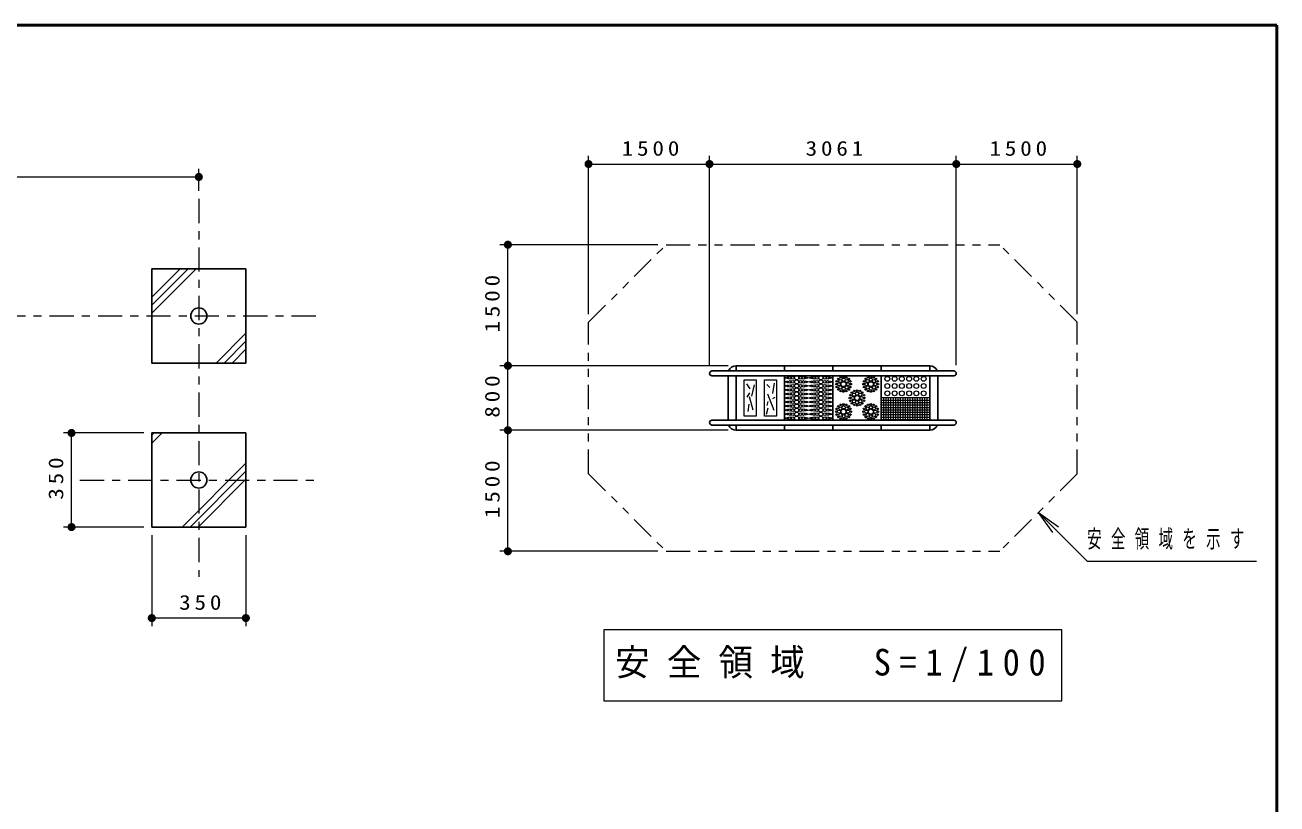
# Model space of a CAD drawing. Units: millimetres on the paper, with parts at other scales. Extents: x -385 to 0, y -54 to 267.
# Drawn here: x -155.2 to 0, y 170.5 to 267 of the extents above; entities that cross this region are included whole.
import ezdxf

# ---------------------------------------------------------------- set-up
doc = ezdxf.new("R2010")
doc.units = ezdxf.units.MM
doc.linetypes.add('USER2', pattern=[6, 3, -1, 1, -1])
doc.linetypes.add('USER3', pattern=[8, 3, -1, 1, -1, 1, -1])
doc.layers.add('LY_1', color=7, linetype='Continuous', lineweight=13)
doc.layers.add('LY_3', color=7, linetype='Continuous', lineweight=13)
doc.styles.add('ＭＳ ゴシック', font='')
doc.styles.get('ＭＳ ゴシック').set_extended_font_data('MS Gothic')

# ---------------------------------------------------------------- blocks, each defined once
blk = doc.blocks.new('filled_dot')
at = {"color": 0, "linetype": 'Continuous', "lineweight": -2, "const_width": 1.25}
blk.add_lwpolyline([(-0.625, 0, 1), (0.625, 0, 1)], format="xyb", close=True, dxfattribs=at)

msp = doc.modelspace()

# ---------------------------------------------------------------- linework, layer by layer
at = {"layer": 'LY_1'}
for p, q in [((-85.367, 231.16), (-85.367, 250.771)), ((-70.367, 224.821), (-70.367, 250.771)), ((-39.762, 224.821), (-39.762, 250.771)), ((-24.762, 231.16), (-24.762, 250.771)), ((-133.695, 246.438), (-133.695, 249.17)), ((-85.367, 249.771), (-70.367, 249.771)), ((-70.367, 249.771), (-39.762, 249.771)), ((-39.762, 249.771), (-24.762, 249.771)), ((-233.695, 248.17), (-133.695, 248.17)), ((-76.756, 239.771), (-96.367, 239.771)), ((-95.367, 224.771), (-95.367, 239.771)), ((-139.528, 231.279), (-134.035, 236.771)), ((-139.528, 232.269), (-135.025, 236.771)), ((-139.528, 233.259), (-136.015, 236.771)), ((-131.56, 225.105), (-127.862, 228.803)), ((-130.57, 225.105), (-127.862, 227.813)), ((-129.58, 225.105), (-127.862, 226.823)), ((-68.065, 224.771), (-96.367, 224.771)), ((-95.367, 216.771), (-95.367, 224.771)), ((-66.065, 223.021), (-64.565, 223.021)), ((-66.065, 218.521), (-66.065, 223.021)), ((-65.343, 221.89), (-65.745, 222.52)), ((-65.137, 221.009), (-64.797, 222.394)), ((-64.565, 223.021), (-64.565, 218.521)), ((-63.565, 218.521), (-63.565, 223.021)), ((-63.565, 223.021), (-62.065, 223.021)), ((-62.901, 222.09), (-63.245, 222.463)), ((-62.528, 221.345), (-62.327, 222.606)), ((-62.065, 223.021), (-62.065, 218.521)), ((-65.687, 220.857), (-65.372, 221.402)), ((-64.942, 219.252), (-65.429, 220.915)), ((-62.356, 219.223), (-63.13, 221.23)), ((-62.499, 220.714), (-62.241, 220.886)), ((-43.065, 220.771), (-49.065, 220.771)), ((-43.065, 220.471), (-49.065, 220.471)), ((-48.765, 218.071), (-48.765, 220.771)), ((-48.465, 218.071), (-48.465, 220.771)), ((-48.165, 218.071), (-48.165, 220.771)), ((-47.865, 218.071), (-47.865, 220.771)), ((-47.565, 218.071), (-47.565, 220.771)), ((-47.265, 218.071), (-47.265, 220.771)), ((-46.965, 218.071), (-46.965, 220.771)), ((-46.665, 218.071), (-46.665, 220.771)), ((-46.365, 218.071), (-46.365, 220.771)), ((-46.065, 218.071), (-46.065, 220.771)), ((-45.765, 218.071), (-45.765, 220.771)), ((-45.465, 218.071), (-45.465, 220.771)), ((-45.165, 218.071), (-45.165, 220.771)), ((-44.865, 218.071), (-44.865, 220.771)), ((-44.565, 218.071), (-44.565, 220.771)), ((-44.265, 218.071), (-44.265, 220.771)), ((-43.965, 218.071), (-43.965, 220.771)), ((-43.665, 218.071), (-43.665, 220.771)), ((-43.365, 218.071), (-43.365, 220.771)), ((-65.573, 219.08), (-65.458, 219.997)), ((-63.302, 218.765), (-63.101, 219.539)), ((-63.216, 219.854), (-63.073, 220.341)), ((-43.065, 220.171), (-49.065, 220.171)), ((-43.065, 219.871), (-49.065, 219.871)), ((-43.065, 219.571), (-49.065, 219.571)), ((-43.065, 219.271), (-49.065, 219.271)), ((-43.065, 218.971), (-49.065, 218.971)), ((-64.565, 218.521), (-66.065, 218.521)), ((-62.065, 218.521), (-63.565, 218.521)), ((-43.065, 218.671), (-49.065, 218.671)), ((-43.065, 218.371), (-49.065, 218.371)), ((-43.065, 218.071), (-49.065, 218.071)), ((-140.528, 216.438), (-150.478, 216.438)), ((-149.478, 204.771), (-149.478, 216.438)), ((-139.528, 215.157), (-138.247, 216.438)), ((-139.528, 216.147), (-139.237, 216.438)), ((-68.065, 216.771), (-96.367, 216.771)), ((-95.367, 201.771), (-95.367, 216.771)), ((-135.771, 204.771), (-127.862, 212.681)), ((-134.781, 204.771), (-127.862, 211.691)), ((-133.791, 204.771), (-127.862, 210.701)), ((-27.8, 204.102), (-29.568, 206.577)), ((-29.568, 206.577), (-27.093, 204.809)), ((-29.568, 206.577), (-27.447, 204.456)), ((-140.528, 204.771), (-150.478, 204.771)), ((-139.528, 203.771), (-139.528, 192.49)), ((-127.862, 203.771), (-127.862, 192.49)), ((-76.756, 201.771), (-96.367, 201.771)), ((-127.862, 193.49), (-139.528, 193.49)), ((-83.465, 192.019), (-83.465, 183.219)), ((-26.665, 192.019), (-83.465, 192.019)), ((-26.665, 183.219), (-26.665, 192.019)), ((-83.465, 183.219), (-26.665, 183.219))]:
    msp.add_line(p, q, dxfattribs=at)
at = {"layer": 'LY_1', "linetype": 'USER2'}
for p, q in [((-133.695, 245.438), (-133.695, 198.598)), ((-248.195, 230.938), (-119.195, 230.938)), ((-148.445, 210.605), (-119.195, 210.605))]:
    msp.add_line(p, q, dxfattribs=at)
at = {"layer": 'LY_1', "linetype": 'USER3'}
for p, q in [((-85.367, 230.16), (-75.756, 239.771)), ((-75.756, 239.771), (-34.374, 239.771)), ((-24.762, 230.16), (-34.374, 239.771)), ((-85.367, 211.383), (-85.367, 230.16)), ((-24.762, 211.383), (-24.762, 230.16)), ((-85.367, 211.383), (-75.756, 201.771)), ((-24.762, 211.383), (-34.374, 201.771)), ((-75.756, 201.771), (-34.374, 201.771))]:
    msp.add_line(p, q, dxfattribs=at)
at = {"layer": 'LY_1', "lineweight": 25}
for p, q in [((-127.862, 236.771), (-139.528, 236.771)), ((-139.528, 225.105), (-139.528, 236.771)), ((-127.862, 225.105), (-127.862, 236.771)), ((-127.862, 225.105), (-139.528, 225.105)), ((-70.065, 224.124), (-40.065, 224.124)), ((-67.065, 224.771), (-43.065, 224.771)), ((-67.065, 224.124), (-67.065, 224.771)), ((-61.065, 224.124), (-61.065, 224.771)), ((-55.065, 224.124), (-55.065, 224.771)), ((-49.065, 224.124), (-49.065, 224.771)), ((-43.065, 224.124), (-43.065, 224.771)), ((-70.065, 223.519), (-40.065, 223.519)), ((-68.065, 223.519), (-68.065, 218.024)), ((-67.065, 218.024), (-67.065, 223.519)), ((-61.065, 218.024), (-61.065, 223.519)), ((-55.065, 218.024), (-55.065, 223.519)), ((-49.065, 218.024), (-49.065, 223.519)), ((-43.065, 218.024), (-43.065, 223.519)), ((-42.065, 223.519), (-42.065, 218.024)), ((-70.065, 218.024), (-40.065, 218.024)), ((-70.065, 217.419), (-40.065, 217.419)), ((-67.065, 217.419), (-67.065, 216.771)), ((-61.065, 217.419), (-61.065, 216.771)), ((-55.065, 217.419), (-55.065, 216.771)), ((-49.065, 217.419), (-49.065, 216.771)), ((-43.065, 217.419), (-43.065, 216.771)), ((-127.862, 216.438), (-139.528, 216.438)), ((-139.528, 204.771), (-139.528, 216.438)), ((-127.862, 204.771), (-127.862, 216.438)), ((-67.065, 216.771), (-43.065, 216.771)), ((-127.862, 204.771), (-139.528, 204.771))]:
    msp.add_line(p, q, dxfattribs=at)
at = {"layer": 'LY_1'}
msp.add_lwpolyline([(-29.568, 206.577), (-23.538, 200.547), (-2.538, 200.547)], dxfattribs=at)
at = {"layer": 'LY_1', "lineweight": 25}
for centre in [(-133.695, 230.938), (-133.695, 210.605)]:
    msp.add_circle(centre, 1.005, dxfattribs=at)
at = {"layer": 'LY_1'}
for centre, radius in [((-60.915, 223.271), 0.05), ((-60.915, 222.771), 0.05), ((-60.915, 222.271), 0.05), ((-60.715, 223.271), 0.1), ((-60.715, 222.771), 0.1), ((-60.715, 222.271), 0.1), ((-60.415, 223.271), 0.15), ((-60.415, 222.771), 0.15), ((-60.415, 222.271), 0.15), ((-60.045, 223.271), 0.18), ((-60.045, 222.771), 0.18), ((-60.045, 222.271), 0.18), ((-59.565, 223.271), 0.25), ((-59.565, 222.771), 0.25), ((-59.565, 222.271), 0.25), ((-59.565, 221.771), 0.25), ((-59.085, 223.271), 0.18), ((-59.085, 222.771), 0.18), ((-59.085, 222.271), 0.18), ((-58.715, 223.271), 0.15), ((-58.715, 222.771), 0.15), ((-58.715, 222.271), 0.15), ((-58.415, 223.271), 0.1), ((-58.415, 222.771), 0.1), ((-58.415, 222.271), 0.1), ((-58.215, 223.271), 0.05), ((-58.215, 222.771), 0.05), ((-58.215, 222.271), 0.05), ((-57.915, 223.271), 0.05), ((-57.915, 222.771), 0.05), ((-57.915, 222.271), 0.05), ((-57.715, 223.271), 0.1), ((-57.715, 222.771), 0.1), ((-57.715, 222.271), 0.1), ((-57.415, 223.271), 0.15), ((-57.415, 222.771), 0.15), ((-57.415, 222.271), 0.15), ((-57.045, 223.271), 0.18), ((-57.045, 222.771), 0.18), ((-57.045, 222.271), 0.18), ((-56.565, 223.271), 0.25), ((-56.565, 222.771), 0.25), ((-56.565, 222.271), 0.25), ((-56.565, 221.771), 0.25), ((-56.085, 223.271), 0.18), ((-56.085, 222.771), 0.18), ((-56.085, 222.271), 0.18), ((-55.715, 223.271), 0.15), ((-55.715, 222.771), 0.15), ((-55.715, 222.271), 0.15), ((-55.415, 223.271), 0.1), ((-55.415, 222.771), 0.1), ((-55.415, 222.271), 0.1), ((-55.215, 223.271), 0.05), ((-55.215, 222.771), 0.05), ((-55.215, 222.271), 0.05), ((-54.646, 222.482), 0.1), ((-54.596, 222.832), 0.1), ((-54.596, 222.132), 0.1), ((-54.396, 223.132), 0.1), ((-54.296, 222.482), 0.2), ((-54.146, 222.882), 0.2), ((-54.146, 222.082), 0.2), ((-54.096, 223.332), 0.1), ((-53.746, 222.482), 0.3), ((-53.746, 223.032), 0.2), ((-53.746, 221.932), 0.2), ((-53.746, 223.382), 0.1), ((-53.346, 222.882), 0.2), ((-53.346, 222.082), 0.2), ((-53.396, 223.332), 0.1), ((-53.196, 222.482), 0.2), ((-53.096, 223.132), 0.1), ((-52.896, 222.832), 0.1), ((-52.896, 222.132), 0.1), ((-52.846, 222.482), 0.1), ((-51.265, 222.482), 0.1), ((-51.215, 222.832), 0.1), ((-51.215, 222.132), 0.1), ((-51.015, 223.132), 0.1), ((-50.915, 222.482), 0.2), ((-50.765, 222.882), 0.2), ((-50.765, 222.082), 0.2), ((-50.715, 223.332), 0.1), ((-50.365, 222.482), 0.3), ((-50.365, 223.032), 0.2), ((-50.365, 221.932), 0.2), ((-50.365, 223.382), 0.1), ((-49.965, 222.882), 0.2), ((-49.965, 222.082), 0.2), ((-50.015, 223.332), 0.1), ((-49.815, 222.482), 0.2), ((-49.715, 223.132), 0.1), ((-49.515, 222.832), 0.1), ((-49.515, 222.132), 0.1), ((-49.465, 222.482), 0.1), ((-48.315, 223.153), 0.3), ((-48.315, 222.253), 0.3), ((-47.415, 223.153), 0.3), ((-47.415, 222.253), 0.3), ((-46.515, 223.153), 0.3), ((-46.515, 222.253), 0.3), ((-45.615, 223.153), 0.3), ((-45.615, 222.253), 0.3), ((-44.715, 223.153), 0.3), ((-44.715, 222.253), 0.3), ((-43.815, 223.153), 0.3), ((-43.815, 222.253), 0.3), ((-60.915, 221.771), 0.05), ((-60.915, 221.271), 0.05), ((-60.915, 220.771), 0.05), ((-60.715, 221.771), 0.1), ((-60.715, 221.271), 0.1), ((-60.715, 220.771), 0.1), ((-60.415, 221.771), 0.15), ((-60.415, 221.271), 0.15), ((-60.415, 220.771), 0.15), ((-60.045, 221.771), 0.18), ((-60.045, 221.271), 0.18), ((-60.045, 220.771), 0.18), ((-60.045, 220.271), 0.18), ((-59.565, 221.271), 0.25), ((-59.565, 220.771), 0.25), ((-59.565, 220.271), 0.25), ((-59.085, 221.771), 0.18), ((-59.085, 221.271), 0.18), ((-59.085, 220.771), 0.18), ((-59.085, 220.271), 0.18), ((-58.715, 221.771), 0.15), ((-58.715, 221.271), 0.15), ((-58.715, 220.771), 0.15), ((-58.415, 221.771), 0.1), ((-58.415, 221.271), 0.1), ((-58.415, 220.771), 0.1), ((-58.215, 221.771), 0.05), ((-58.215, 221.271), 0.05), ((-58.215, 220.771), 0.05), ((-57.915, 221.771), 0.05), ((-57.915, 221.271), 0.05), ((-57.915, 220.771), 0.05), ((-57.715, 221.771), 0.1), ((-57.715, 221.271), 0.1), ((-57.715, 220.771), 0.1), ((-57.415, 221.771), 0.15), ((-57.415, 221.271), 0.15), ((-57.415, 220.771), 0.15), ((-57.045, 221.771), 0.18), ((-57.045, 221.271), 0.18), ((-57.045, 220.771), 0.18), ((-57.045, 220.271), 0.18), ((-56.565, 221.271), 0.25), ((-56.565, 220.771), 0.25), ((-56.565, 220.271), 0.25), ((-56.085, 221.771), 0.18), ((-56.085, 221.271), 0.18), ((-56.085, 220.771), 0.18), ((-56.085, 220.271), 0.18), ((-55.715, 221.771), 0.15), ((-55.715, 221.271), 0.15), ((-55.715, 220.771), 0.15), ((-55.415, 221.771), 0.1), ((-55.415, 221.271), 0.1), ((-55.415, 220.771), 0.1), ((-55.215, 221.771), 0.05), ((-55.215, 221.271), 0.05), ((-55.215, 220.771), 0.05), ((-54.396, 221.832), 0.1), ((-54.096, 221.632), 0.1), ((-53.746, 221.582), 0.1), ((-53.396, 221.632), 0.1), ((-53.096, 221.832), 0.1), ((-52.965, 220.771), 0.1), ((-52.915, 221.121), 0.1), ((-52.915, 220.421), 0.1), ((-52.715, 221.421), 0.1), ((-52.615, 220.771), 0.2), ((-52.465, 221.171), 0.2), ((-52.465, 220.371), 0.2), ((-52.415, 221.621), 0.1), ((-52.065, 220.771), 0.3), ((-52.065, 221.321), 0.2), ((-52.065, 221.671), 0.1), ((-51.665, 221.171), 0.2), ((-51.665, 220.371), 0.2), ((-51.715, 221.621), 0.1), ((-51.515, 220.771), 0.2), ((-51.415, 221.421), 0.1), ((-51.215, 221.121), 0.1), ((-51.215, 220.421), 0.1), ((-51.165, 220.771), 0.1), ((-51.015, 221.832), 0.1), ((-50.715, 221.632), 0.1), ((-50.365, 221.582), 0.1), ((-50.015, 221.632), 0.1), ((-49.715, 221.832), 0.1), ((-48.315, 221.353), 0.3), ((-47.415, 221.353), 0.3), ((-46.515, 221.353), 0.3), ((-45.615, 221.353), 0.3), ((-44.715, 221.353), 0.3), ((-43.815, 221.353), 0.3), ((-60.915, 220.271), 0.05), ((-60.915, 219.771), 0.05), ((-60.915, 219.271), 0.05), ((-60.715, 220.271), 0.1), ((-60.715, 219.771), 0.1), ((-60.715, 219.271), 0.1), ((-60.415, 220.271), 0.15), ((-60.415, 219.771), 0.15), ((-60.415, 219.271), 0.15), ((-60.415, 218.771), 0.15), ((-60.045, 219.771), 0.18), ((-60.045, 219.271), 0.18), ((-60.045, 218.771), 0.18), ((-59.565, 219.771), 0.25), ((-59.565, 219.271), 0.25), ((-59.565, 218.771), 0.25), ((-59.085, 219.771), 0.18), ((-59.085, 219.271), 0.18), ((-59.085, 218.771), 0.18), ((-58.715, 220.271), 0.15), ((-58.715, 219.771), 0.15), ((-58.715, 219.271), 0.15), ((-58.715, 218.771), 0.15), ((-58.415, 220.271), 0.1), ((-58.415, 219.771), 0.1), ((-58.415, 219.271), 0.1), ((-58.215, 220.271), 0.05), ((-58.215, 219.771), 0.05), ((-58.215, 219.271), 0.05), ((-57.915, 220.271), 0.05), ((-57.915, 219.771), 0.05), ((-57.915, 219.271), 0.05), ((-57.715, 220.271), 0.1), ((-57.715, 219.771), 0.1), ((-57.715, 219.271), 0.1), ((-57.415, 220.271), 0.15), ((-57.415, 219.771), 0.15), ((-57.415, 219.271), 0.15), ((-57.415, 218.771), 0.15), ((-57.045, 219.771), 0.18), ((-57.045, 219.271), 0.18), ((-57.045, 218.771), 0.18), ((-56.565, 219.771), 0.25), ((-56.565, 219.271), 0.25), ((-56.565, 218.771), 0.25), ((-56.085, 219.771), 0.18), ((-56.085, 219.271), 0.18), ((-56.085, 218.771), 0.18), ((-55.715, 220.271), 0.15), ((-55.715, 219.771), 0.15), ((-55.715, 219.271), 0.15), ((-55.715, 218.771), 0.15), ((-55.415, 220.271), 0.1), ((-55.415, 219.771), 0.1), ((-55.415, 219.271), 0.1), ((-55.215, 220.271), 0.05), ((-55.215, 219.771), 0.05), ((-55.215, 219.271), 0.05), ((-54.646, 219.071), 0.1), ((-54.596, 219.421), 0.1), ((-54.396, 219.721), 0.1), ((-54.296, 219.071), 0.2), ((-54.146, 219.471), 0.2), ((-54.096, 219.921), 0.1), ((-53.746, 219.071), 0.3), ((-53.746, 219.621), 0.2), ((-53.746, 219.971), 0.1), ((-53.346, 219.471), 0.2), ((-53.396, 219.921), 0.1), ((-53.196, 219.071), 0.2), ((-53.096, 219.721), 0.1), ((-52.896, 219.421), 0.1), ((-52.846, 219.071), 0.1), ((-52.715, 220.121), 0.1), ((-52.415, 219.921), 0.1), ((-52.065, 220.221), 0.2), ((-52.065, 219.871), 0.1), ((-51.715, 219.921), 0.1), ((-51.415, 220.121), 0.1), ((-51.265, 219.071), 0.1), ((-51.215, 219.421), 0.1), ((-51.015, 219.721), 0.1), ((-50.915, 219.071), 0.2), ((-50.765, 219.471), 0.2), ((-50.715, 219.921), 0.1), ((-50.365, 219.071), 0.3), ((-50.365, 219.621), 0.2), ((-50.365, 219.971), 0.1), ((-49.965, 219.471), 0.2), ((-50.015, 219.921), 0.1), ((-49.815, 219.071), 0.2), ((-49.715, 219.721), 0.1), ((-49.515, 219.421), 0.1), ((-49.465, 219.071), 0.1), ((-60.915, 218.771), 0.05), ((-60.915, 218.271), 0.05), ((-60.715, 218.771), 0.1), ((-60.715, 218.271), 0.1), ((-60.415, 218.271), 0.15), ((-60.045, 218.271), 0.18), ((-59.565, 218.271), 0.25), ((-59.085, 218.271), 0.18), ((-58.715, 218.271), 0.15), ((-58.415, 218.771), 0.1), ((-58.415, 218.271), 0.1), ((-58.215, 218.771), 0.05), ((-58.215, 218.271), 0.05), ((-57.915, 218.771), 0.05), ((-57.915, 218.271), 0.05), ((-57.715, 218.771), 0.1), ((-57.715, 218.271), 0.1), ((-57.415, 218.271), 0.15), ((-57.045, 218.271), 0.18), ((-56.565, 218.271), 0.25), ((-56.085, 218.271), 0.18), ((-55.715, 218.271), 0.15), ((-55.415, 218.771), 0.1), ((-55.415, 218.271), 0.1), ((-55.215, 218.771), 0.05), ((-55.215, 218.271), 0.05), ((-54.596, 218.721), 0.1), ((-54.396, 218.421), 0.1), ((-54.146, 218.671), 0.2), ((-54.096, 218.221), 0.1), ((-53.746, 218.521), 0.2), ((-53.746, 218.171), 0.1), ((-53.346, 218.671), 0.2), ((-53.396, 218.221), 0.1), ((-53.096, 218.421), 0.1), ((-52.896, 218.721), 0.1), ((-51.215, 218.721), 0.1), ((-51.015, 218.421), 0.1), ((-50.765, 218.671), 0.2), ((-50.715, 218.221), 0.1), ((-50.365, 218.521), 0.2), ((-50.365, 218.171), 0.1), ((-49.965, 218.671), 0.2), ((-50.015, 218.221), 0.1), ((-49.715, 218.421), 0.1), ((-49.515, 218.721), 0.1)]:
    msp.add_circle(centre, radius, dxfattribs=at)
at = {"layer": 'LY_1', "lineweight": 25}
for centre, radius, start, end in [((-70.065, 223.821), 0.302, 90, 270), ((-67.065, 223.771), 1, 90, 159.3597), ((-43.065, 223.771), 1, 20.6403, 90), ((-40.065, 223.821), 0.302, 270, 90), ((-70.065, 217.721), 0.302, 90, 270), ((-67.065, 217.771), 1, 200.6403, 270), ((-43.065, 217.771), 1, 270, 339.3597), ((-40.065, 217.721), 0.302, 270, 90)]:
    msp.add_arc(centre, radius, start, end, dxfattribs=at)
at = {"layer": 'LY_3', "lineweight": 50}
for p, q in [((0, 267), (-385, 267)), ((0, 0), (0, 267))]:
    msp.add_line(p, q, dxfattribs=at)

# ---------------------------------------------------------------- block references
at = {"layer": 'LY_1', "xscale": 0.4, "yscale": 0.4}
for p in [(-85.367, 249.771), (-70.367, 249.771), (-39.762, 249.771), (-139.528, 193.49)]:
    msp.add_blockref('filled_dot', p, dxfattribs=at)
for p, rotation in [((-70.367, 249.771), 180), ((-39.762, 249.771), 180), ((-24.762, 249.771), 180), ((-133.695, 248.17), 180), ((-95.367, 239.771), 270), ((-95.367, 224.771), 270), ((-95.367, 224.771), 90), ((-149.478, 216.438), 270), ((-95.367, 216.771), 270), ((-95.367, 216.771), 90), ((-149.478, 204.771), 90), ((-95.367, 201.771), 90), ((-127.862, 193.49), 180)]:
    msp.add_blockref('filled_dot', p, dxfattribs=dict(at, rotation=rotation))

# ---------------------------------------------------------------- texts
at = {"layer": 'LY_1', "style": 'ＭＳ ゴシック'}
for s, insert, char_height, attachment_point in [('\\T1.33;\\W1.15;1500', (-77.446, 250.771), 1.833, 8), ('\\T1.33;\\W1.15;3061', (-54.641, 250.771), 1.833, 8), ('\\T1.33;\\W1.15;1500', (-31.841, 250.771), 1.833, 8), ('\\T1.64;\\W0.6;安全領域を示す', (-23.538, 203.197), 2.199, 4), ('\\T1.33;\\W1.15;350', (-133.28, 194.49), 1.833, 8), ('\\T1.5;\\W0.95;安全領域\u3000S=1/100', (-82.065, 187.619), 3.299, 4)]:
    msp.add_mtext(s, dxfattribs=dict(at, insert=insert, char_height=char_height, attachment_point=attachment_point))
at = {"layer": 'LY_1', "char_height": 1.833, "attachment_point": 8, "rotation": 90, "style": 'ＭＳ ゴシック'}
for s, insert in [('\\T1.33;\\W1.15;1500', (-96.367, 232.693)), ('\\T1.33;\\W1.15;800', (-96.367, 221.188)), ('\\T1.33;\\W1.15;350', (-150.478, 211.02)), ('\\T1.33;\\W1.15;1500', (-96.367, 209.693))]:
    msp.add_mtext(s, dxfattribs=dict(at, insert=insert))

doc.saveas('drawing.dxf')
